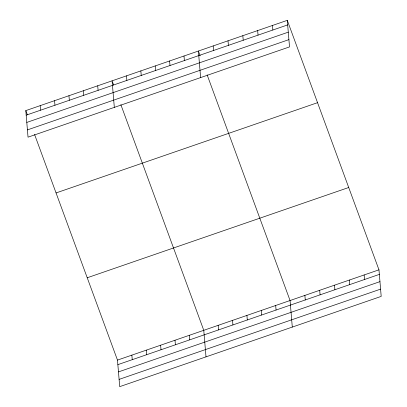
<?xml version="1.0" encoding="UTF-8"?>
<svg xmlns="http://www.w3.org/2000/svg" width="407" height="407" viewBox="0 0 407 407"><rect width="100%" height="100%" fill="white"/><g stroke="black" fill="none" stroke-linecap="round" stroke-linejoin="round"><path stroke-width="0.61" d="M287.291 20.35L289.519 46.902L28.032 137.164L25.804 110.607L287.291 20.35L378.968 269.836L381.196 296.393L119.709 386.65L117.481 360.098L34.575 134.473M26.185 115.161L287.673 24.903M26.796 122.421L288.283 32.163M27.427 129.899L288.909 39.642M56.059 192.938L317.541 102.681M87.225 277.767L348.713 187.505M117.481 360.098L378.968 269.836M117.862 364.647L379.349 274.389M118.473 371.906L379.96 281.649M119.098 379.39L380.586 289.128M200.137 55.81L198.387 51.038L200.615 77.589M207.153 74.903L290.059 300.524L292.292 327.08M113.629 85.002L112.093 80.825L114.326 107.377M120.864 104.685L203.77 330.311L205.998 356.863M25.804 110.607L27.34 114.784M364.148 274.954L364.53 279.502M349.328 280.067L349.715 284.62M334.513 285.18L334.895 289.733M319.693 290.298L320.08 294.846M304.879 295.411L305.26 299.964M272.471 25.463L272.853 30.016M257.656 30.581L258.038 35.129M275.676 305.489L276.063 310.042M242.837 35.694L243.218 40.247M261.299 310.455L261.681 315.008M228.022 40.807L228.403 45.36M246.917 315.42L247.298 319.968M213.202 45.925L213.583 50.473M232.534 320.385L232.916 324.934M218.152 325.346L218.534 329.899M184.005 56.003L184.386 60.551M169.622 60.969L170.004 65.517M189.387 335.276L189.769 339.825M155.24 65.929L155.622 70.482M175.005 340.242L175.392 344.79M140.858 70.894L141.239 75.448M160.628 345.202L161.009 349.755M126.475 75.86L126.857 80.413M146.245 350.168L146.627 354.721M131.863 355.133L132.244 359.686M97.716 85.791L98.097 90.339M83.333 90.751L83.715 95.304M68.951 95.716L69.332 100.27M54.569 100.682L54.95 105.23M40.186 105.647L40.568 110.195"/></g></svg>
